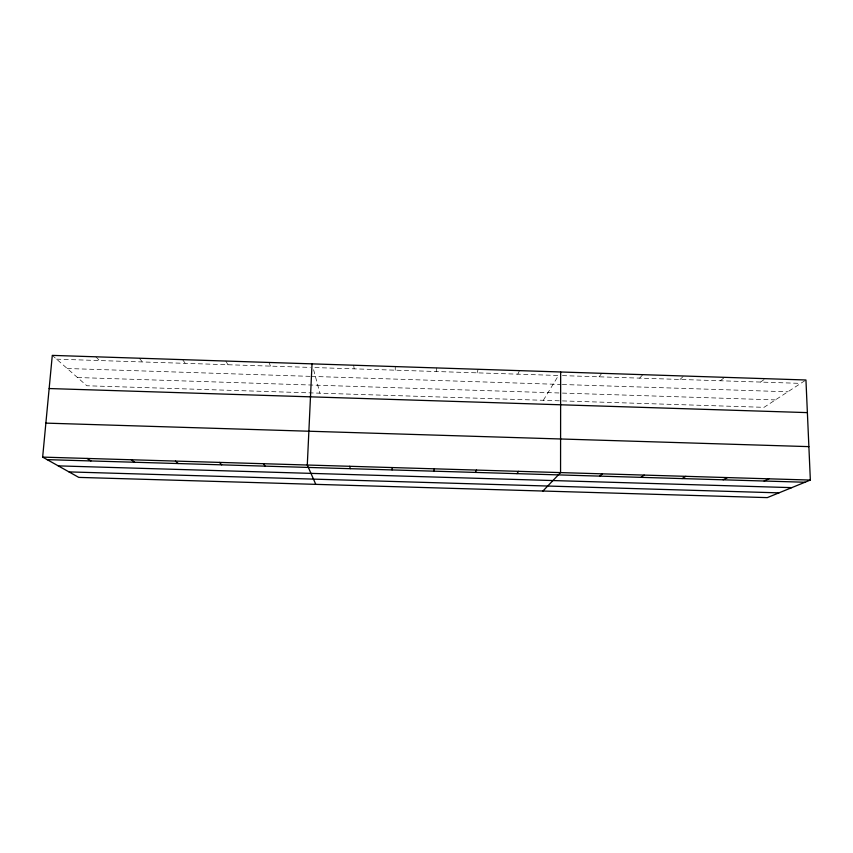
<?xml version="1.0" encoding="UTF-8"?>
<svg xmlns="http://www.w3.org/2000/svg" width="853" height="853" viewBox="0 0 853 853"><rect width="100%" height="100%" fill="white"/><g stroke="black" fill="none" stroke-linecap="round" stroke-linejoin="round"><path stroke-width="0.64" stroke-dasharray="4.26 3.2" d="M395.206 370.181L395.28 366.587M436.16 371.513L436.768 367.942M477.04 372.846L478.149 369.285M517.814 374.168L519.456 370.639M543.308 400.302L558.502 375.491L312.998 367.504M599.105 376.813L601.77 373.326M639.611 378.135L642.789 374.67M680.033 379.446L683.711 376.002M720.358 380.758L724.549 377.335M760.599 382.069L764.352 379.35M804.901 380.673L764.021 407.329L86.825 385.759L52.289 355.381M77.474 377.527L561.146 393.041M562.458 393.084L775.398 399.908M56.575 359.156L310.343 367.419M562.436 375.619L800.754 383.381M67.206 368.507L310.119 376.354M311.441 376.397L561.039 384.458M562.34 384.5L787.863 391.783M95.835 356.81L99.566 360.552M139.274 358.228L142.451 361.949M182.617 359.635L185.24 363.346M225.853 361.054L227.922 364.732M268.994 362.461L270.508 366.118M313.605 369.754L319.896 393.18M353.696 365.223L354.144 368.837"/><path stroke-width="1.28" d="M560.656 371.983L560.56 472.594L542.924 491.029M392.071 469.918L392.103 467.561M312.027 363.868L307.293 465.024L315.781 484.355M42.65 457.112L52.289 355.381L805.946 379.99L810.35 480.058L767.284 497.619L78.775 477.392L42.65 457.112L810.35 480.058M433.782 471.165L434.358 468.819M475.409 472.413L476.518 470.078M516.929 473.65L518.581 471.336M599.702 476.113L602.421 473.841M640.955 477.349L644.196 475.1M682.101 478.576L685.876 476.337M723.163 479.802L727.47 477.584M764.128 481.017L768.958 478.821M47.139 459.639L805.008 482.244M58.271 465.877L791.755 487.639M68.997 471.901L778.949 492.863M49.154 388.541L807.386 412.617M45.87 423.12L808.879 446.631M87.017 458.434L90.93 460.94M131.287 459.767L134.625 462.241M175.441 461.078L178.202 463.542M219.498 462.401L221.684 464.842M263.449 463.712L265.07 466.133M349.741 466.292L350.252 468.67"/></g></svg>
